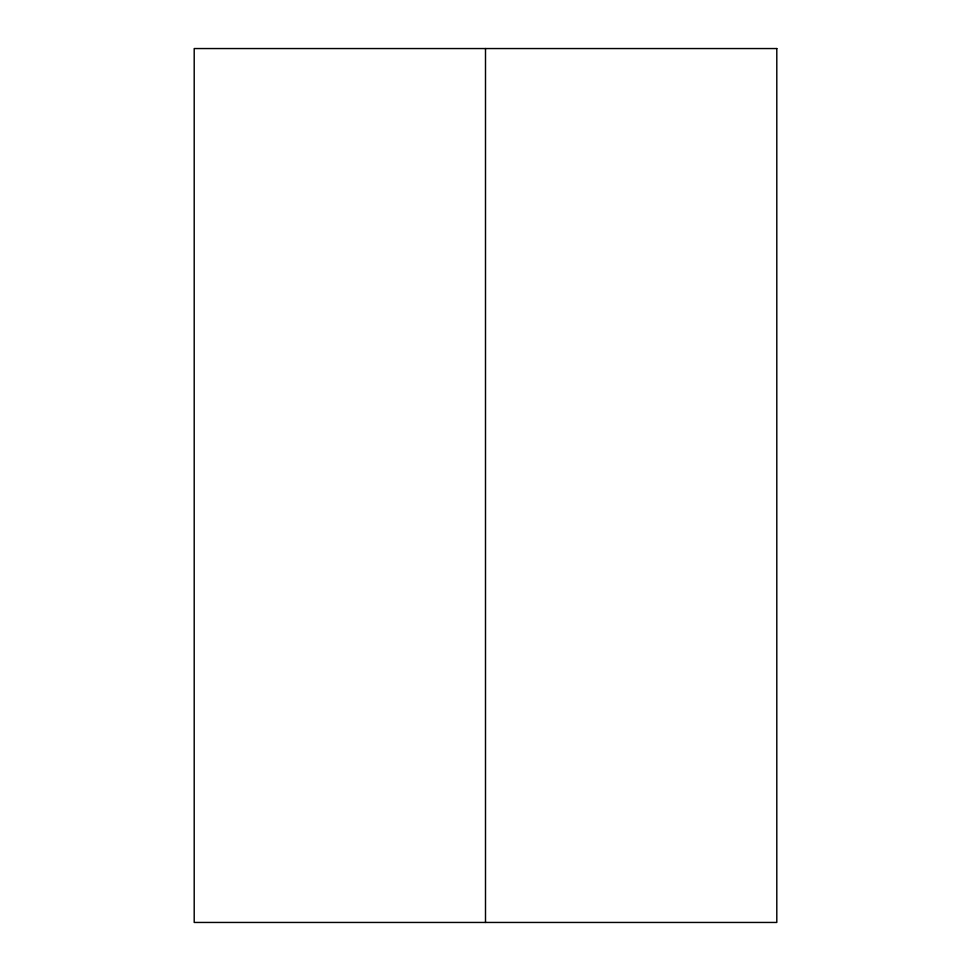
<?xml version="1.0" encoding="UTF-8"?>
<svg xmlns="http://www.w3.org/2000/svg" width="971" height="971" viewBox="0 0 971 971"><rect width="100%" height="100%" fill="white"/><g stroke="black" fill="none" stroke-linecap="round" stroke-linejoin="round"><path stroke-width="1.46" d="M485.5 48.55L485.5 922.45M776.8 48.55L194.2 48.55L194.2 922.45L776.8 922.45L776.8 48.55"/></g></svg>
